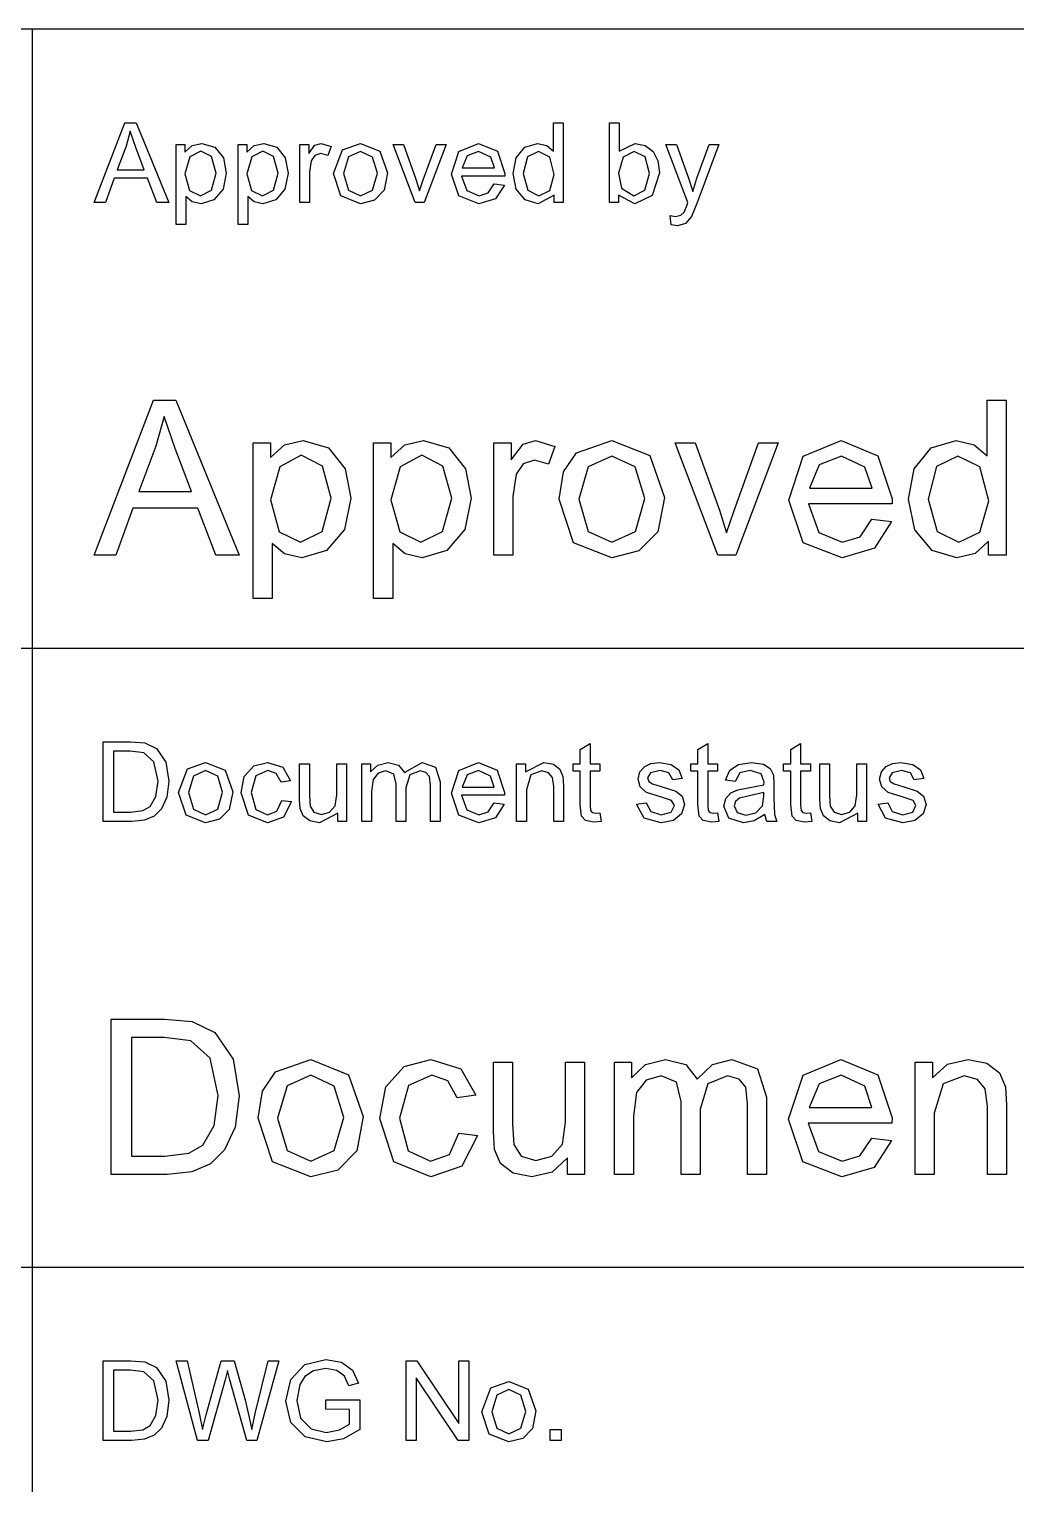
# Model space of a CAD drawing. Extents: x -180 to 1008, y 54 to 897.
# Drawn here: x -61.06 to -45.11, y 326.5 to 350 of the extents above; entities that cross this region are included whole.
import ezdxf

# ---------------------------------------------------------------- set-up
doc = ezdxf.new("R2010")
doc.units = 0

msp = doc.modelspace()

# ---------------------------------------------------------------- linework, layer by layer
at = {"layer": 'Layer 1'}
for p, q in [((0, 350.000286), (-179.999784, 350.000286)), ((-60.999875, 303.000291), (-60.999875, 350.000286)), ((-60.002561, 347.200326), (-59.507749, 348.488773)), ((-59.507749, 348.488773), (-59.324062, 348.488773)), ((-59.41986, 348.353423), (-59.489292, 348.107337)), ((-59.328454, 348.086242), (-59.41986, 348.353423)), ((-59.324062, 348.488773), (-58.79673, 347.200326)), ((-52.582127, 348.026478), (-52.582127, 348.488773)), ((-52.582127, 348.488773), (-52.424806, 348.488773)), ((-52.424806, 348.488773), (-52.424806, 347.200326)), ((-51.676875, 347.200326), (-51.676875, 348.488773)), ((-51.676875, 348.488773), (-51.518676, 348.488773)), ((-51.518676, 348.488773), (-51.518676, 348.029116)), ((-59.489292, 348.107337), (-59.630793, 347.729415)), ((-59.193985, 347.729415), (-59.328454, 348.086242)), ((-58.680715, 346.84262), (-58.680715, 348.133703)), ((-58.680715, 348.133703), (-58.536578, 348.133703)), ((-58.536578, 348.133703), (-58.536578, 348.012416)), ((-58.536578, 348.012416), (-58.421445, 348.118762)), ((-58.421445, 348.118762), (-58.265884, 348.154796)), ((-58.265884, 348.154796), (-58.05495, 348.093275)), ((-58.05495, 348.093275), (-57.916965, 347.919256)), ((-57.679665, 346.84262), (-57.679665, 348.133703)), ((-57.679665, 348.133703), (-57.535529, 348.133703)), ((-57.535529, 348.133703), (-57.535529, 348.012416)), ((-57.535529, 348.012416), (-57.420395, 348.118762)), ((-57.420395, 348.118762), (-57.264831, 348.154796)), ((-57.264831, 348.154796), (-57.053898, 348.093275)), ((-57.053898, 348.093275), (-56.915915, 347.919256)), ((-56.680373, 347.200326), (-56.680373, 348.133703)), ((-56.680373, 348.133703), (-56.537993, 348.133703)), ((-56.537993, 348.133703), (-56.537993, 347.992201)), ((-56.537993, 347.992201), (-56.4378, 348.123157)), ((-56.4378, 348.123157), (-56.335848, 348.154796)), ((-56.335848, 348.154796), (-56.173254, 348.103821)), ((-56.173254, 348.103821), (-56.227745, 347.957046)), ((-56.138099, 347.667016), (-55.993962, 348.051087)), ((-55.993962, 348.051087), (-55.700415, 348.154796)), ((-55.700415, 348.154796), (-55.385773, 348.028238)), ((-54.818894, 347.200326), (-55.173961, 348.133703)), ((-55.173961, 348.133703), (-55.006975, 348.133703)), ((-55.006975, 348.133703), (-54.806588, 347.574732)), ((-54.687938, 347.564185), (-54.480521, 348.133703)), ((-54.317927, 348.133703), (-54.67124, 347.200326)), ((-54.480521, 348.133703), (-54.317927, 348.133703)), ((-54.109631, 348.024721), (-53.794989, 348.154796)), ((-53.794989, 348.154796), (-53.489139, 348.027357)), ((-53.187681, 347.919256), (-53.047936, 348.094153)), ((-53.047936, 348.094153), (-52.839641, 348.154796)), ((-52.839641, 348.154796), (-52.689352, 348.118762)), ((-52.689352, 348.118762), (-52.582127, 348.026478)), ((-51.518676, 348.029116), (-51.262919, 348.154796)), ((-51.262919, 348.154796), (-51.100325, 348.11964)), ((-51.100325, 348.11964), (-50.973767, 348.022083)), ((-50.410472, 347.198571), (-50.764662, 348.133706)), ((-50.764662, 348.133706), (-50.594159, 348.133706)), ((-50.594159, 348.133706), (-50.399926, 347.593192)), ((-50.267214, 347.589675), (-50.067705, 348.133706)), ((-49.909506, 348.133706), (-50.264576, 347.184509)), ((-50.067705, 348.133706), (-49.909506, 348.133706)), ((-58.460117, 347.935954), (-58.537457, 347.66174)), ((-58.280825, 348.030873), (-58.460117, 347.935954)), ((-58.105925, 347.942105), (-58.280825, 348.030873)), ((-58.032098, 347.674924), (-58.105925, 347.942105)), ((-57.916965, 347.919256), (-57.870385, 347.674046)), ((-57.459064, 347.935954), (-57.536407, 347.66174)), ((-57.279772, 348.030873), (-57.459064, 347.935954)), ((-57.104875, 347.942105), (-57.279772, 348.030873)), ((-57.031048, 347.674924), (-57.104875, 347.942105)), ((-56.915915, 347.919256), (-56.869332, 347.674046)), ((-56.495807, 347.873552), (-56.52216, 347.688987)), ((-56.436922, 347.959684), (-56.495807, 347.873552)), ((-56.343759, 347.991323), (-56.436922, 347.959684)), ((-56.227745, 347.957046), (-56.343759, 347.991323)), ((-55.897284, 347.935075), (-55.975505, 347.667016)), ((-55.700415, 348.023843), (-55.897284, 347.935075)), ((-55.505301, 347.934197), (-55.700415, 348.023843)), ((-55.426202, 347.672289), (-55.505301, 347.934197)), ((-55.385773, 348.028238), (-55.263607, 347.680197)), ((-54.230919, 347.659105), (-54.109631, 348.024721)), ((-53.976919, 347.951773), (-54.058657, 347.756662)), ((-53.793232, 348.024721), (-53.976919, 347.951773)), ((-53.59724, 347.933316), (-53.793232, 348.024721)), ((-53.537476, 347.756662), (-53.59724, 347.933316)), ((-53.489139, 348.027357), (-53.370489, 347.668772)), ((-53.234261, 347.666135), (-53.187681, 347.919256)), ((-53.001357, 347.93771), (-53.071667, 347.666135)), ((-52.8247, 348.023843), (-53.001357, 347.93771)), ((-52.64277, 347.934197), (-52.8247, 348.023843)), ((-52.568943, 347.652953), (-52.64277, 347.934197)), ((-51.456366, 347.934197), (-51.531952, 347.674046)), ((-51.277074, 348.024721), (-51.456366, 347.934197)), ((-51.102177, 347.93771), (-51.277074, 348.024721)), ((-51.029229, 347.667894), (-51.102177, 347.93771)), ((-50.973767, 348.022083), (-50.895546, 347.870917)), ((-50.895546, 347.870917), (-50.867421, 347.681076)), ((-59.680011, 347.590551), (-59.82151, 347.200326)), ((-59.141254, 347.590551), (-59.680011, 347.590551)), ((-59.630793, 347.729415), (-59.193985, 347.729415)), ((-58.990963, 347.200326), (-59.141254, 347.590551)), ((-58.537457, 347.66174), (-58.464511, 347.39544)), ((-58.537457, 347.66174), (-58.537457, 347.66174)), ((-58.107684, 347.398075), (-58.032098, 347.674924)), ((-57.870385, 347.674046), (-57.922238, 347.415654)), ((-57.536407, 347.66174), (-57.463459, 347.39544)), ((-57.536407, 347.66174), (-57.536407, 347.66174)), ((-57.106632, 347.398075), (-57.031048, 347.674924)), ((-56.869332, 347.674046), (-56.921188, 347.415654)), ((-56.52216, 347.688987), (-56.52216, 347.200326)), ((-56.017693, 347.304913), (-56.138099, 347.667016)), ((-56.138099, 347.667016), (-56.138099, 347.667016)), ((-55.975505, 347.667016), (-55.897284, 347.398075)), ((-55.975505, 347.667016), (-55.975505, 347.667016)), ((-55.504423, 347.398953), (-55.426202, 347.672289)), ((-55.263607, 347.680197), (-55.318098, 347.396318)), ((-54.806588, 347.574732), (-54.746824, 347.38665)), ((-54.111388, 347.304913), (-54.230919, 347.659105)), ((-53.371283, 347.626585), (-54.067359, 347.626585)), ((-54.067359, 347.626585), (-53.980351, 347.391045)), ((-54.058657, 347.756662), (-53.537476, 347.756662)), ((-54.058657, 347.756662), (-54.058657, 347.756662)), ((-53.370489, 347.668772), (-53.371283, 347.626585)), ((-53.183286, 347.412138), (-53.234261, 347.666135)), ((-53.071667, 347.666135), (-52.996083, 347.398075)), ((-53.071667, 347.666135), (-53.071667, 347.666135)), ((-52.641891, 347.39368), (-52.568943, 347.652953)), ((-51.531952, 347.674046), (-51.486248, 347.431473)), ((-51.531952, 347.674046), (-51.531952, 347.674046)), ((-51.104812, 347.398953), (-51.029229, 347.667894)), ((-50.867421, 347.681076), (-50.98607, 347.310186)), ((-50.399926, 347.593192), (-50.332251, 347.376985)), ((-50.332251, 347.376985), (-50.267214, 347.589675)), ((-58.464511, 347.39544), (-58.287855, 347.309307)), ((-58.287855, 347.309307), (-58.107684, 347.398075)), ((-57.922238, 347.415654), (-58.071648, 347.239875)), ((-57.463459, 347.39544), (-57.286805, 347.309307)), ((-57.286805, 347.309307), (-57.106632, 347.398075)), ((-56.921188, 347.415654), (-57.070598, 347.239875)), ((-55.897284, 347.398075), (-55.700415, 347.309307)), ((-55.700415, 347.309307), (-55.504423, 347.398953)), ((-55.318098, 347.396318), (-55.475419, 347.236359)), ((-54.746824, 347.38665), (-54.687938, 347.564185)), ((-53.980351, 347.391045), (-53.785237, 347.309307)), ((-53.785237, 347.309307), (-53.636705, 347.355009)), ((-53.636705, 347.355009), (-53.539151, 347.500905)), ((-53.539235, 347.500905), (-53.375763, 347.480691)), ((-53.539151, 347.500905), (-53.539235, 347.500905)), ((-53.375763, 347.480691), (-53.519021, 347.258333)), ((-53.038268, 347.240754), (-53.183286, 347.412138)), ((-52.996083, 347.398075), (-52.81767, 347.309307)), ((-52.81767, 347.309307), (-52.641891, 347.39368)), ((-51.486248, 347.431473), (-51.284107, 347.309307)), ((-51.284107, 347.309307), (-51.104812, 347.398953)), ((-59.82151, 347.200326), (-60.002561, 347.200326)), ((-58.79673, 347.200326), (-58.990963, 347.200326)), ((-58.419688, 347.212631), (-58.522516, 347.297004)), ((-58.522516, 347.297004), (-58.522516, 346.84262)), ((-58.277308, 347.179233), (-58.419688, 347.212631)), ((-58.071648, 347.239875), (-58.277308, 347.179233)), ((-57.418636, 347.212631), (-57.521466, 347.297004)), ((-57.521466, 347.297004), (-57.521466, 346.84262)), ((-57.276256, 347.179233), (-57.418636, 347.212631)), ((-57.070598, 347.239875), (-57.276256, 347.179233)), ((-56.52216, 347.200326), (-56.680373, 347.200326)), ((-55.700415, 347.179233), (-56.017693, 347.304913)), ((-55.475419, 347.236359), (-55.700415, 347.179233)), ((-54.67124, 347.200326), (-54.818894, 347.200326)), ((-53.786202, 347.179233), (-54.111388, 347.304913)), ((-53.519021, 347.258333), (-53.786202, 347.179233)), ((-52.832611, 347.179233), (-53.038268, 347.240754)), ((-52.571581, 347.318097), (-52.832611, 347.179233)), ((-52.571581, 347.200326), (-52.571581, 347.318097)), ((-52.424806, 347.200326), (-52.571581, 347.200326)), ((-51.5301, 347.200326), (-51.676875, 347.200326)), ((-51.27083, 347.179233), (-51.5301, 347.317218)), ((-51.5301, 347.317218), (-51.5301, 347.200326)), ((-50.98607, 347.310186), (-51.27083, 347.179233)), ((-50.472885, 347.042129), (-50.424548, 347.1599)), ((-50.424548, 347.1599), (-50.410472, 347.198571)), ((-50.264576, 347.184509), (-50.353344, 346.972697)), ((-50.68207, 346.840861), (-50.699638, 346.989392)), ((-50.699638, 346.989392), (-50.609113, 346.975343)), ((-50.609113, 346.975343), (-50.524741, 346.992911)), ((-50.524741, 346.992911), (-50.472885, 347.042129)), ((-50.353344, 346.972697), (-50.450022, 346.858442)), ((-58.522516, 346.84262), (-58.680715, 346.84262)), ((-57.521466, 346.84262), (-57.679665, 346.84262)), ((-50.682048, 346.840871), (-50.68207, 346.840861)), ((-50.580097, 346.82153), (-50.682048, 346.840871)), ((-50.450022, 346.858442), (-50.580097, 346.82153)), ((-60.005051, 341.500327), (-59.042919, 344.005629)), ((-59.042919, 344.005629), (-58.68575, 344.005629)), ((-58.68575, 344.005629), (-57.660388, 341.500327)), ((-45.576493, 343.106727), (-45.576493, 344.005629)), ((-45.576493, 344.005629), (-45.270593, 344.005629)), ((-45.270593, 344.005629), (-45.270593, 341.500327)), ((-58.872025, 343.742451), (-59.007031, 343.26395)), ((-58.694296, 343.222934), (-58.872025, 343.742451)), ((-56.930673, 343.286164), (-56.628191, 343.356231)), ((-56.628191, 343.356231), (-56.218046, 343.236605)), ((-54.984192, 343.286164), (-54.68171, 343.356231)), ((-54.68171, 343.356231), (-54.271567, 343.236605)), ((-53.073601, 343.29471), (-52.875365, 343.356231)), ((-52.875365, 343.356231), (-52.559212, 343.257113)), ((-52.210587, 343.154576), (-51.639802, 343.356231)), ((-51.639802, 343.356231), (-51.028001, 343.110145)), ((-48.546625, 343.103308), (-47.934825, 343.356231)), ((-47.934825, 343.356231), (-47.340116, 343.108436)), ((-46.48223, 343.238314), (-46.077211, 343.356231)), ((-46.077211, 343.356231), (-45.784982, 343.286164)), ((-59.007031, 343.26395), (-59.282171, 342.529105)), ((-58.432827, 342.529105), (-58.694296, 343.222934)), ((-57.43481, 340.804788), (-57.43481, 343.315218)), ((-57.43481, 343.315218), (-57.154542, 343.315218)), ((-57.154542, 343.315218), (-57.154542, 343.079385)), ((-57.154542, 343.079385), (-56.930673, 343.286164)), ((-56.657243, 343.115273), (-57.005865, 342.930707)), ((-56.317164, 342.942669), (-56.657243, 343.115273)), ((-56.218046, 343.236605), (-55.949742, 342.898238)), ((-55.488328, 340.804788), (-55.488328, 343.315218)), ((-55.488328, 343.315218), (-55.208063, 343.315218)), ((-55.208063, 343.315218), (-55.208063, 343.079385)), ((-55.208063, 343.079385), (-54.984192, 343.286164)), ((-54.710764, 343.115273), (-55.059386, 342.930707)), ((-54.370685, 342.942669), (-54.710764, 343.115273)), ((-54.271567, 343.236605), (-54.003264, 342.898238)), ((-53.545268, 341.500327), (-53.545268, 343.315218)), ((-53.545268, 343.315218), (-53.268419, 343.315218)), ((-53.268419, 343.315218), (-53.268419, 343.040078)), ((-53.268419, 343.040078), (-53.073601, 343.29471)), ((-52.559212, 343.257113), (-52.665164, 342.97172)), ((-52.420785, 342.846542), (-52.210587, 343.154576)), ((-51.639802, 343.101599), (-52.022603, 342.928998)), ((-51.260419, 342.927289), (-51.639802, 343.101599)), ((-51.028001, 343.110145), (-50.790461, 342.433405)), ((-49.925738, 341.500327), (-50.616149, 343.315218)), ((-50.616149, 343.315218), (-50.29145, 343.315218)), ((-50.29145, 343.315218), (-49.901814, 342.228332)), ((-49.671106, 342.207827), (-49.267797, 343.315218)), ((-48.951644, 343.315218), (-49.638636, 341.500327)), ((-49.267797, 343.315218), (-48.951644, 343.315218)), ((-48.782459, 342.392392), (-48.546625, 343.103308)), ((-47.931406, 343.103308), (-48.288575, 342.961468)), ((-47.550314, 342.92558), (-47.931406, 343.103308)), ((-47.340116, 343.108436), (-47.109408, 342.411191)), ((-46.753951, 342.898238), (-46.48223, 343.238314)), ((-46.04816, 343.101599), (-46.391655, 342.934123)), ((-45.69441, 342.927289), (-46.04816, 343.101599)), ((-45.784982, 343.286164), (-45.576493, 343.106727)), ((-57.005865, 342.930707), (-57.156252, 342.397517)), ((-56.173614, 342.423153), (-56.317164, 342.942669)), ((-55.949742, 342.898238), (-55.859168, 342.421443)), ((-55.059386, 342.930707), (-55.209773, 342.397517)), ((-54.227133, 342.423153), (-54.370685, 342.942669)), ((-54.003264, 342.898238), (-53.912689, 342.421443)), ((-53.071892, 342.976848), (-53.18639, 342.809372)), ((-52.890745, 343.038369), (-53.071892, 342.976848)), ((-52.665164, 342.97172), (-52.890745, 343.038369)), ((-52.022603, 342.928998), (-52.174699, 342.407772)), ((-51.106614, 342.418025), (-51.260419, 342.927289)), ((-48.288575, 342.961468), (-48.447507, 342.582082)), ((-47.434107, 342.582082), (-47.550314, 342.92558)), ((-46.844523, 342.406063), (-46.753951, 342.898238)), ((-46.391655, 342.934123), (-46.52837, 342.406063)), ((-45.550858, 342.380428), (-45.69441, 342.927289)), ((-53.18639, 342.809372), (-53.237658, 342.450495)), ((-52.490852, 342.407772), (-52.420785, 342.846542)), ((-59.282171, 342.529105), (-58.432827, 342.529105)), ((-57.156252, 342.397517), (-57.014411, 341.87971)), ((-57.156252, 342.397517), (-57.156252, 342.397517)), ((-56.320582, 341.884837), (-56.173614, 342.423153)), ((-55.859168, 342.421443), (-55.959995, 341.919016)), ((-55.209773, 342.397517), (-55.06793, 341.87971)), ((-55.209773, 342.397517), (-55.209773, 342.397517)), ((-54.374103, 341.884837), (-54.227133, 342.423153)), ((-53.912689, 342.421443), (-54.013516, 341.919016)), ((-53.237658, 342.450495), (-53.237658, 341.500327)), ((-52.256727, 341.703691), (-52.490852, 342.407772)), ((-52.490852, 342.407772), (-52.490852, 342.407772)), ((-52.174699, 342.407772), (-52.022603, 341.884837)), ((-52.174699, 342.407772), (-52.174699, 342.407772)), ((-51.25871, 341.886546), (-51.106614, 342.418025)), ((-50.790461, 342.433405), (-50.896414, 341.881419)), ((-48.447507, 342.582082), (-47.434107, 342.582082)), ((-48.447507, 342.582082), (-48.447507, 342.582082)), ((-47.109408, 342.411191), (-47.110995, 342.329159)), ((-46.745405, 341.912179), (-46.844523, 342.406063)), ((-46.52837, 342.406063), (-46.381403, 341.884837)), ((-46.52837, 342.406063), (-46.52837, 342.406063)), ((-59.37787, 342.259095), (-59.65301, 341.500327)), ((-58.330291, 342.259095), (-59.37787, 342.259095)), ((-58.038064, 341.500327), (-58.330291, 342.259095)), ((-49.901814, 342.228332), (-49.785604, 341.86262)), ((-49.785604, 341.86262), (-49.671106, 342.207827)), ((-48.550044, 341.703691), (-48.782459, 342.392392)), ((-47.110995, 342.329159), (-48.464475, 342.329159)), ((-48.464475, 342.329159), (-48.29529, 341.871166)), ((-45.692701, 341.876291), (-45.550858, 342.380428)), ((-47.627096, 341.801099), (-47.437404, 342.084783)), ((-47.437525, 342.084783), (-47.119663, 342.045476)), ((-47.437404, 342.084783), (-47.437525, 342.084783)), ((-47.119663, 342.045476), (-47.398219, 341.613116)), ((-57.014411, 341.87971), (-56.670914, 341.712234)), ((-56.670914, 341.712234), (-56.320582, 341.884837)), ((-55.959995, 341.919016), (-56.250515, 341.577228)), ((-55.06793, 341.87971), (-54.724435, 341.712234)), ((-54.724435, 341.712234), (-54.374103, 341.884837)), ((-54.013516, 341.919016), (-54.304036, 341.577228)), ((-51.639802, 341.459311), (-52.256727, 341.703691)), ((-52.022603, 341.884837), (-51.639802, 341.712234)), ((-51.639802, 341.712234), (-51.25871, 341.886546)), ((-50.896414, 341.881419), (-51.202314, 341.570391)), ((-47.917735, 341.459311), (-48.550044, 341.703691)), ((-48.29529, 341.871166), (-47.915905, 341.712234)), ((-47.915905, 341.712234), (-47.627096, 341.801099)), ((-46.463431, 341.578937), (-46.745405, 341.912179)), ((-46.381403, 341.884837), (-46.034487, 341.712234)), ((-46.034487, 341.712234), (-45.692701, 341.876291)), ((-45.555986, 341.729323), (-45.769176, 341.526814)), ((-45.555986, 341.500327), (-45.555986, 341.729323)), ((-59.65301, 341.500327), (-60.005051, 341.500327)), ((-57.660388, 341.500327), (-58.038064, 341.500327)), ((-56.927255, 341.52425), (-57.1272, 341.688308)), ((-57.1272, 341.688308), (-57.1272, 340.804788)), ((-56.650406, 341.459311), (-56.927255, 341.52425)), ((-56.250515, 341.577228), (-56.650406, 341.459311)), ((-54.980773, 341.52425), (-55.180721, 341.688308)), ((-55.180721, 341.688308), (-55.180721, 340.804788)), ((-54.703927, 341.459311), (-54.980773, 341.52425)), ((-54.304036, 341.577228), (-54.703927, 341.459311)), ((-53.237658, 341.500327), (-53.545268, 341.500327)), ((-51.202314, 341.570391), (-51.639802, 341.459311)), ((-49.638636, 341.500327), (-49.925738, 341.500327)), ((-47.398219, 341.613116), (-47.917735, 341.459311)), ((-46.06354, 341.459311), (-46.463431, 341.578937)), ((-45.769176, 341.526814), (-46.06354, 341.459311)), ((-45.270593, 341.500327), (-45.555986, 341.500327)), ((-57.1272, 340.804788), (-57.43481, 340.804788)), ((-55.180721, 340.804788), (-55.488328, 340.804788)), ((-179.999784, 340.000371), (0, 340.000371)), ((-59.86106, 337.200334), (-59.86106, 338.488782)), ((-59.86106, 338.488782), (-59.417222, 338.488782)), ((-59.417222, 338.488782), (-59.187834, 338.470314)), ((-59.187834, 338.470314), (-58.998874, 338.37803)), ((-52.148833, 338.364873), (-51.991515, 338.459792)), ((-51.991515, 338.459792), (-51.991515, 338.133725)), ((-50.24868, 338.364873), (-50.091359, 338.459792)), ((-50.091359, 338.459792), (-50.091359, 338.133725)), ((-48.747542, 338.364886), (-48.590221, 338.459805)), ((-48.590221, 338.459805), (-48.590221, 338.133738)), ((-59.41986, 338.336724), (-59.690557, 338.336724)), ((-59.690557, 338.336724), (-59.690557, 337.352382)), ((-59.199258, 338.310371), (-59.41986, 338.336724)), ((-59.038424, 338.164475), (-59.199258, 338.310371)), ((-58.998874, 338.37803), (-58.846826, 338.157432)), ((-52.148833, 338.133725), (-52.148833, 338.364873)), ((-50.24868, 338.133725), (-50.24868, 338.364873)), ((-48.747542, 338.133738), (-48.747542, 338.364886)), ((-58.971627, 337.85423), (-59.038424, 338.164475)), ((-58.846826, 338.157432), (-58.795851, 337.851579)), ((-58.640287, 337.667024), (-58.49615, 338.051096)), ((-58.49615, 338.051096), (-58.202603, 338.154804)), ((-58.399474, 337.935084), (-58.477693, 337.667024)), ((-58.202603, 338.023852), (-58.399474, 337.935084)), ((-58.202603, 338.154804), (-57.887961, 338.028246)), ((-58.007489, 337.934206), (-58.202603, 338.023852)), ((-57.928389, 337.672298), (-58.007489, 337.934206)), ((-57.887961, 338.028246), (-57.765795, 337.680206)), ((-57.578595, 337.928051), (-57.426547, 338.097678)), ((-57.391392, 337.938598), (-57.466097, 337.6679)), ((-57.426547, 338.097678), (-57.20331, 338.154804)), ((-57.197156, 338.024727), (-57.391392, 337.938598)), ((-57.20331, 338.154804), (-56.954584, 338.077464)), ((-57.062687, 337.977267), (-57.197156, 338.024727)), ((-56.984466, 337.835768), (-57.062687, 337.977267)), ((-56.954584, 338.077464), (-56.830661, 337.859501)), ((-56.683878, 337.555405), (-56.683878, 338.133712)), ((-56.683878, 338.133712), (-56.525679, 338.133712)), ((-56.525679, 338.133712), (-56.525679, 337.616047)), ((-56.085381, 337.633626), (-56.085381, 338.133712)), ((-56.085381, 338.133712), (-55.927181, 338.133712)), ((-55.927181, 338.133712), (-55.927181, 337.200334)), ((-55.679323, 337.200334), (-55.679323, 338.133712)), ((-55.679323, 338.133712), (-55.537821, 338.133712)), ((-55.537821, 338.133712), (-55.537821, 338.002759)), ((-55.537821, 338.002759), (-55.420928, 338.112619)), ((-55.413901, 337.982534), (-55.495636, 337.879704)), ((-55.420928, 338.112619), (-55.254821, 338.154804)), ((-55.289978, 338.017689), (-55.413901, 337.982534)), ((-55.163418, 337.964955), (-55.289978, 338.017689)), ((-55.254821, 338.154804), (-55.085194, 338.111741)), ((-55.124746, 337.806756), (-55.163418, 337.964955)), ((-55.085194, 338.111741), (-54.991153, 337.991332)), ((-54.991153, 337.991332), (-54.702879, 338.154804)), ((-54.90151, 337.951771), (-54.966547, 337.742597)), ((-54.738037, 338.017689), (-54.90151, 337.951771)), ((-54.643118, 337.99221), (-54.738037, 338.017689)), ((-54.702879, 338.154804), (-54.48931, 338.077464)), ((-54.587749, 337.924538), (-54.643118, 337.99221)), ((-54.48931, 338.077464), (-54.414605, 337.841043)), ((-54.232676, 337.659113), (-54.111388, 338.02473)), ((-54.111388, 338.02473), (-53.796749, 338.154804)), ((-53.978676, 337.951782), (-54.060413, 337.75667)), ((-53.794989, 338.02473), (-53.978676, 337.951782)), ((-53.796749, 338.154804), (-53.490896, 338.027368)), ((-53.598999, 337.933327), (-53.794989, 338.02473)), ((-53.539235, 337.75667), (-53.598999, 337.933327)), ((-53.490896, 338.027368), (-53.372246, 337.668781)), ((-53.178892, 337.200334), (-53.178892, 338.133712)), ((-53.178892, 338.133712), (-53.036512, 338.133712)), ((-53.036512, 338.001), (-52.739448, 338.154804)), ((-53.036512, 338.133712), (-53.036512, 338.001)), ((-52.94776, 337.953541), (-53.020708, 337.710088)), ((-52.772863, 338.0177), (-52.94776, 337.953541)), ((-52.663, 337.988696), (-52.772863, 338.0177)), ((-52.739448, 338.154804), (-52.584765, 338.124044)), ((-52.597084, 337.912232), (-52.663, 337.988696)), ((-52.584765, 338.124044), (-52.478419, 338.044944)), ((-52.478419, 338.044944), (-52.429201, 337.928051)), ((-52.264847, 338.010681), (-52.264847, 338.133725)), ((-52.264847, 338.133725), (-52.148833, 338.133725)), ((-52.148833, 338.010681), (-52.264847, 338.010681)), ((-52.148833, 337.473683), (-52.148833, 338.010681)), ((-51.991515, 338.133725), (-51.832434, 338.133725)), ((-51.832434, 338.010681), (-51.991515, 338.010681)), ((-51.991515, 338.010681), (-51.991515, 337.464894)), ((-51.832434, 338.133725), (-51.832434, 338.010681)), ((-51.214583, 337.885864), (-51.186457, 338.000997)), ((-51.186457, 338.000997), (-51.108236, 338.089765)), ((-51.108236, 338.089765), (-51.008044, 338.135466)), ((-51.015074, 337.988704), (-51.061656, 337.904332)), ((-50.859512, 338.024738), (-51.015074, 337.988704)), ((-51.008044, 338.135466), (-50.870937, 338.154807)), ((-50.870937, 338.154807), (-50.678461, 338.123168)), ((-50.717132, 337.98431), (-50.859512, 338.024738)), ((-50.655611, 337.871812), (-50.717132, 337.98431)), ((-50.678461, 338.123168), (-50.555416, 338.037038)), ((-50.555416, 338.037038), (-50.500925, 337.892899)), ((-50.364694, 338.010681), (-50.364694, 338.133725)), ((-50.364694, 338.133725), (-50.24868, 338.133725)), ((-50.24868, 338.010681), (-50.364694, 338.010681)), ((-50.24868, 337.473683), (-50.24868, 338.010681)), ((-50.091359, 338.133725), (-49.932281, 338.133725)), ((-49.932281, 338.010681), (-50.091359, 338.010681)), ((-50.091359, 338.010681), (-50.091359, 337.464894)), ((-49.932281, 338.133725), (-49.932281, 338.010681)), ((-49.804054, 337.86742), (-49.734622, 338.027379)), ((-49.734622, 338.027379), (-49.594879, 338.121419)), ((-49.571149, 337.984318), (-49.64937, 337.846332)), ((-49.594879, 338.121419), (-49.383068, 338.154815)), ((-49.40592, 338.023868), (-49.571149, 337.984318)), ((-49.225747, 337.970255), (-49.40592, 338.023868)), ((-49.383068, 338.154815), (-49.188835, 338.126692)), ((-49.180924, 337.834027), (-49.225747, 337.970255)), ((-49.188835, 338.126692), (-49.078974, 338.055501)), ((-49.078974, 338.055501), (-49.029757, 337.948279)), ((-49.029757, 337.948279), (-49.021846, 337.802382)), ((-48.863554, 338.010694), (-48.863554, 338.133738)), ((-48.863554, 338.133738), (-48.747542, 338.133738)), ((-48.747542, 338.010694), (-48.863554, 338.010694)), ((-48.747542, 337.473696), (-48.747542, 338.010694)), ((-48.590221, 338.133738), (-48.431143, 338.133738)), ((-48.431143, 338.010694), (-48.590221, 338.010694)), ((-48.590221, 338.010694), (-48.590221, 337.464907)), ((-48.431143, 338.133738), (-48.431143, 338.010694)), ((-48.279965, 337.555418), (-48.279965, 338.133725)), ((-48.279965, 338.133725), (-48.121766, 338.133725)), ((-48.121766, 338.133725), (-48.121766, 337.61606)), ((-47.681468, 337.633639), (-47.681468, 338.133725)), ((-47.681468, 338.133725), (-47.523269, 338.133725)), ((-47.523269, 338.133725), (-47.523269, 337.200348)), ((-47.312322, 337.885877), (-47.284199, 338.00101)), ((-47.284199, 338.00101), (-47.205978, 338.089778)), ((-47.205978, 338.089778), (-47.105786, 338.135479)), ((-47.112816, 337.988718), (-47.159396, 337.904345)), ((-46.957254, 338.024751), (-47.112816, 337.988718)), ((-47.105786, 338.135479), (-46.968679, 338.15482)), ((-46.968679, 338.15482), (-46.776203, 338.123181)), ((-46.814874, 337.984323), (-46.957254, 338.024751)), ((-46.753351, 337.871825), (-46.814874, 337.984323)), ((-46.776203, 338.123181), (-46.653158, 338.037052)), ((-46.653158, 338.037052), (-46.598668, 337.892912)), ((-59.005904, 337.605504), (-58.971627, 337.85423)), ((-58.795851, 337.851579), (-58.830128, 337.591428)), ((-57.628691, 337.663508), (-57.578595, 337.928051)), ((-56.830661, 337.859501), (-56.984466, 337.835768)), ((-55.495636, 337.879704), (-55.521115, 337.68459)), ((-55.124746, 337.200324), (-55.124746, 337.806756)), ((-54.966547, 337.742597), (-54.966547, 337.200324)), ((-54.571926, 337.788309), (-54.587749, 337.924538)), ((-54.571926, 337.200334), (-54.571926, 337.788309)), ((-54.414605, 337.841043), (-54.414605, 337.200334)), ((-54.060413, 337.75667), (-53.539235, 337.75667)), ((-54.060413, 337.75667), (-54.060413, 337.75667)), ((-53.020708, 337.710088), (-53.020708, 337.200334)), ((-52.578616, 337.768095), (-52.597084, 337.912232)), ((-52.578616, 337.200334), (-52.578616, 337.768095)), ((-52.429201, 337.928051), (-52.420417, 337.774247)), ((-52.420417, 337.774247), (-52.420417, 337.200334)), ((-51.180306, 337.760184), (-51.214583, 337.885864)), ((-51.078354, 337.671416), (-51.180306, 337.760184)), ((-51.061656, 337.904332), (-51.042315, 337.848962)), ((-51.042315, 337.848962), (-50.98167, 337.806775)), ((-50.98167, 337.806775), (-50.841928, 337.766346)), ((-50.841928, 337.766346), (-50.608145, 337.69252)), ((-50.500925, 337.892899), (-50.655611, 337.871812)), ((-49.64937, 337.846332), (-49.804054, 337.86742)), ((-49.718718, 337.662643), (-49.604463, 337.714496)), ((-49.604463, 337.714496), (-49.463839, 337.738229)), ((-49.463839, 337.738229), (-49.181717, 337.79272)), ((-49.181717, 337.79272), (-49.180924, 337.834027)), ((-49.021846, 337.802382), (-49.021846, 337.591449)), ((-47.278045, 337.760197), (-47.312322, 337.885877)), ((-47.176096, 337.67143), (-47.278045, 337.760197)), ((-47.159396, 337.904345), (-47.140055, 337.848975)), ((-47.140055, 337.848975), (-47.07941, 337.806788)), ((-47.07941, 337.806788), (-46.939667, 337.766359)), ((-46.939667, 337.766359), (-46.705884, 337.692533)), ((-46.598668, 337.892912), (-46.753351, 337.871825)), ((-59.099944, 337.442909), (-59.005904, 337.605504)), ((-58.830128, 337.591428), (-58.918014, 337.403346)), ((-58.519881, 337.304921), (-58.640287, 337.667024)), ((-58.640287, 337.667024), (-58.640287, 337.667024)), ((-58.477693, 337.667024), (-58.399474, 337.398084)), ((-58.477693, 337.667024), (-58.477693, 337.667024)), ((-58.006611, 337.398965), (-57.928389, 337.672298)), ((-57.765795, 337.680206), (-57.820286, 337.396327)), ((-57.512677, 337.304043), (-57.628691, 337.663508)), ((-57.466097, 337.6679), (-57.394027, 337.394567)), ((-57.050384, 337.366442), (-56.971284, 337.542218)), ((-56.971284, 337.542221), (-56.81572, 337.522006)), ((-56.971284, 337.542218), (-56.971284, 337.542221)), ((-56.81572, 337.522006), (-56.946675, 337.269766)), ((-56.674221, 337.407752), (-56.683878, 337.555405)), ((-56.525679, 337.616047), (-56.516022, 337.449061)), ((-56.111733, 337.450818), (-56.085381, 337.633626)), ((-55.521115, 337.68459), (-55.521115, 337.200324)), ((-54.113148, 337.304921), (-54.232676, 337.659113)), ((-53.37304, 337.626596), (-54.069118, 337.626596)), ((-54.069118, 337.626596), (-53.982107, 337.391054)), ((-53.638464, 337.35502), (-53.540907, 337.500914)), ((-53.540992, 337.500914), (-53.377519, 337.4807)), ((-53.540907, 337.500914), (-53.540992, 337.500914)), ((-53.377519, 337.4807), (-53.520778, 337.258342)), ((-53.372246, 337.668781), (-53.37304, 337.626596)), ((-52.129492, 337.28648), (-52.148833, 337.473683)), ((-51.991515, 337.464894), (-51.983604, 337.377883)), ((-51.240948, 337.478943), (-51.084506, 337.503549)), ((-51.240943, 337.478951), (-51.240948, 337.478943)), ((-51.119655, 337.254833), (-51.240943, 337.478951)), ((-51.084506, 337.503549), (-51.01156, 337.359412)), ((-50.83666, 337.59583), (-51.078354, 337.671416)), ((-50.674944, 337.542218), (-50.83666, 337.59583)), ((-50.628365, 337.457845), (-50.674944, 337.542218)), ((-50.608145, 337.69252), (-50.503558, 337.609904)), ((-50.465765, 337.474556), (-50.512348, 337.325146)), ((-50.503558, 337.609904), (-50.465765, 337.474556)), ((-50.229339, 337.28648), (-50.24868, 337.473683)), ((-50.091359, 337.464894), (-50.083448, 337.377883)), ((-49.831216, 337.446436), (-49.800455, 337.571237)), ((-49.800455, 337.571237), (-49.718718, 337.662643)), ((-49.640491, 337.525536), (-49.662451, 337.450831)), ((-49.578092, 337.577392), (-49.640491, 337.525536)), ((-49.440106, 337.60903), (-49.578092, 337.577392)), ((-49.181712, 337.668794), (-49.440106, 337.60903)), ((-49.207189, 337.452588), (-49.181709, 337.610787)), ((-49.181709, 337.610787), (-49.181712, 337.668794)), ((-49.021846, 337.591449), (-49.012188, 337.311965)), ((-48.728201, 337.286493), (-48.747542, 337.473696)), ((-48.590221, 337.464907), (-48.58231, 337.377896)), ((-48.270308, 337.407765), (-48.279965, 337.555418)), ((-48.121766, 337.61606), (-48.112109, 337.449074)), ((-47.707821, 337.450831), (-47.681468, 337.633639)), ((-47.33869, 337.478956), (-47.182248, 337.503562)), ((-47.338682, 337.478964), (-47.33869, 337.478956)), ((-47.217395, 337.254846), (-47.338682, 337.478964)), ((-47.182248, 337.503562), (-47.109299, 337.359426)), ((-46.934402, 337.595844), (-47.176096, 337.67143)), ((-46.772686, 337.542231), (-46.934402, 337.595844)), ((-46.726107, 337.457858), (-46.772686, 337.542231)), ((-46.705884, 337.692533), (-46.601297, 337.609917)), ((-46.563504, 337.474569), (-46.610084, 337.325159)), ((-46.601297, 337.609917), (-46.563504, 337.474569)), ((-59.690557, 337.352382), (-59.415465, 337.352382)), ((-59.415465, 337.352382), (-59.215959, 337.376115)), ((-59.215959, 337.376115), (-59.099944, 337.442909)), ((-59.035786, 337.286456), (-59.18959, 337.222297)), ((-58.918014, 337.403346), (-59.035786, 337.286456)), ((-58.202603, 337.179242), (-58.519881, 337.304921)), ((-58.399474, 337.398084), (-58.202603, 337.309316)), ((-58.202603, 337.309316), (-58.006611, 337.398965)), ((-57.977607, 337.236371), (-58.202603, 337.179242)), ((-57.820286, 337.396327), (-57.977607, 337.236371)), ((-57.204189, 337.179242), (-57.512677, 337.304043)), ((-57.394027, 337.394567), (-57.205946, 337.309313)), ((-57.205946, 337.309313), (-57.050384, 337.366442)), ((-56.946675, 337.269766), (-57.204189, 337.179242)), ((-56.625882, 337.28998), (-56.674221, 337.407752)), ((-56.519535, 337.210881), (-56.625882, 337.28998)), ((-56.516022, 337.449061), (-56.452741, 337.350625)), ((-56.452741, 337.350625), (-56.333213, 337.31547)), ((-56.068667, 337.337441), (-56.364852, 337.179242)), ((-56.333213, 337.31547), (-56.199623, 337.351504)), ((-56.199623, 337.351504), (-56.111733, 337.450818)), ((-56.068667, 337.200334), (-56.068667, 337.337441)), ((-53.787959, 337.179242), (-54.113148, 337.304921)), ((-53.982107, 337.391054), (-53.786996, 337.309316)), ((-53.520778, 337.258342), (-53.787959, 337.179242)), ((-53.786996, 337.309316), (-53.638464, 337.35502)), ((-52.062695, 337.215289), (-52.129492, 337.28648)), ((-51.983604, 337.377883), (-51.95636, 337.347122)), ((-51.95636, 337.347122), (-51.901866, 337.335692)), ((-51.901866, 337.335692), (-51.832434, 337.341857)), ((-51.832434, 337.341857), (-51.832437, 337.341836)), ((-51.832437, 337.341836), (-51.809577, 337.202094)), ((-50.841928, 337.17925), (-51.119655, 337.254833)), ((-51.01156, 337.359412), (-50.842812, 337.309313)), ((-50.842812, 337.309313), (-50.681099, 337.353258)), ((-50.681099, 337.353258), (-50.628365, 337.457845)), ((-50.512348, 337.325146), (-50.645057, 337.217043)), ((-50.162545, 337.215289), (-50.229339, 337.28648)), ((-50.083448, 337.377883), (-50.056201, 337.347122)), ((-50.056201, 337.347122), (-50.00171, 337.335692)), ((-50.00171, 337.335692), (-49.932278, 337.341857)), ((-49.932278, 337.341857), (-49.932286, 337.341836)), ((-49.932286, 337.341836), (-49.909426, 337.202094)), ((-49.7486, 337.25396), (-49.831216, 337.446436)), ((-49.512179, 337.179255), (-49.7486, 337.25396)), ((-49.662451, 337.450831), (-49.61499, 337.345366)), ((-49.61499, 337.345366), (-49.47437, 337.303178)), ((-49.47437, 337.303178), (-49.311776, 337.342728)), ((-49.168536, 337.315484), (-49.33816, 337.210015)), ((-49.311776, 337.342728), (-49.207189, 337.452588)), ((-49.168631, 337.315481), (-49.168536, 337.315484)), ((-49.13699, 337.200345), (-49.168631, 337.315481)), ((-49.012188, 337.311965), (-48.97176, 337.200345)), ((-48.661404, 337.215302), (-48.728201, 337.286493)), ((-48.58231, 337.377896), (-48.555066, 337.347136)), ((-48.555066, 337.347136), (-48.500575, 337.335706)), ((-48.500575, 337.335706), (-48.431143, 337.34187)), ((-48.431143, 337.34187), (-48.431146, 337.341849)), ((-48.431146, 337.341849), (-48.408286, 337.202107)), ((-48.221969, 337.289994), (-48.270308, 337.407765)), ((-48.115625, 337.210894), (-48.221969, 337.289994)), ((-48.112109, 337.449074), (-48.048828, 337.350639)), ((-48.048828, 337.350639), (-47.9293, 337.315484)), ((-47.664757, 337.337455), (-47.960942, 337.179255)), ((-47.9293, 337.315484), (-47.79571, 337.351517)), ((-47.79571, 337.351517), (-47.707821, 337.450831)), ((-47.664757, 337.200348), (-47.664757, 337.337455)), ((-46.939667, 337.179263), (-47.217395, 337.254846)), ((-47.109299, 337.359426), (-46.940554, 337.309327)), ((-46.940554, 337.309327), (-46.778841, 337.353271)), ((-46.778841, 337.353271), (-46.726107, 337.457858)), ((-46.610084, 337.325159), (-46.742796, 337.217056)), ((-59.396129, 337.200337), (-59.86106, 337.200334)), ((-59.18959, 337.222297), (-59.396129, 337.200337)), ((-56.364852, 337.179242), (-56.519535, 337.210881)), ((-55.927181, 337.200334), (-56.068667, 337.200334)), ((-55.521115, 337.200324), (-55.679323, 337.200334)), ((-54.966547, 337.200324), (-55.124746, 337.200324)), ((-54.414605, 337.200334), (-54.571926, 337.200334)), ((-53.020708, 337.200334), (-53.178892, 337.200334)), ((-52.420417, 337.200334), (-52.578616, 337.200334)), ((-51.929105, 337.188045), (-52.062695, 337.215289)), ((-51.809577, 337.202094), (-51.929105, 337.188045)), ((-50.645057, 337.217043), (-50.841928, 337.17925)), ((-50.028954, 337.188045), (-50.162545, 337.215289)), ((-49.909426, 337.202094), (-50.028954, 337.188045)), ((-49.33816, 337.210015), (-49.512179, 337.179255)), ((-48.97176, 337.200345), (-49.13699, 337.200345)), ((-48.527814, 337.188058), (-48.661404, 337.215302)), ((-48.408286, 337.202107), (-48.527814, 337.188058)), ((-47.960942, 337.179255), (-48.115625, 337.210894)), ((-47.523269, 337.200348), (-47.664757, 337.200348)), ((-46.742796, 337.217056), (-46.939667, 337.179263)), ((-59.729911, 331.500325), (-59.729911, 334.005608)), ((-59.729911, 334.005608), (-58.8669, 334.005608)), ((-58.8669, 334.005608), (-58.420866, 333.969731)), ((-58.420866, 333.969731), (-58.053445, 333.790291)), ((-58.872025, 333.709963), (-59.398378, 333.709963)), ((-59.398378, 333.709963), (-59.398378, 331.79597)), ((-58.443083, 333.658714), (-58.872025, 333.709963)), ((-58.053445, 333.790291), (-57.757797, 333.361349)), ((-58.130346, 333.375028), (-58.443083, 333.658714)), ((-58.000467, 332.771779), (-58.130346, 333.375028)), ((-57.757797, 333.361349), (-57.658679, 332.766646)), ((-57.075932, 333.154577), (-56.505147, 333.356216)), ((-56.505147, 333.356216), (-55.893347, 333.110127)), ((-55.291801, 332.915315), (-54.996156, 333.245144)), ((-54.996156, 333.245144), (-54.562084, 333.356216)), ((-54.562084, 333.356216), (-54.078455, 333.205827)), ((-53.552091, 332.190728), (-53.552091, 333.315206)), ((-53.552091, 333.315206), (-53.244484, 333.315206)), ((-53.244484, 333.315206), (-53.244484, 332.308652)), ((-52.388294, 332.342837), (-52.388294, 333.315206)), ((-52.388294, 333.315206), (-52.080684, 333.315206)), ((-52.080684, 333.315206), (-52.080684, 331.500325)), ((-51.598789, 331.500325), (-51.598789, 333.315206)), ((-51.598789, 333.315206), (-51.323649, 333.315206)), ((-51.323649, 333.315206), (-51.323649, 333.060571)), ((-51.323649, 333.060571), (-51.096359, 333.274195)), ((-51.096359, 333.274195), (-50.773372, 333.356216)), ((-50.773372, 333.356216), (-50.443545, 333.272475)), ((-50.443545, 333.272475), (-50.260689, 333.038372)), ((-50.260689, 333.038372), (-50.012894, 333.276755)), ((-50.012894, 333.276755), (-49.700157, 333.356216)), ((-49.700157, 333.356216), (-49.284886, 333.205827)), ((-48.550044, 333.103301), (-47.938243, 333.356216)), ((-47.938243, 333.356216), (-47.343535, 333.108434)), ((-46.736862, 331.500325), (-46.736862, 333.315206)), ((-46.736862, 333.315206), (-46.460013, 333.315206)), ((-46.460013, 333.315206), (-46.460013, 333.057158)), ((-46.460013, 333.057158), (-46.215635, 333.281451)), ((-46.215635, 333.281451), (-45.882391, 333.356216)), ((-45.882391, 333.356216), (-45.581618, 333.29642)), ((-45.581618, 333.29642), (-45.374836, 333.142618)), ((-57.286131, 332.846536), (-57.075932, 333.154577)), ((-56.505147, 333.101581), (-56.887948, 332.928994)), ((-56.125764, 332.927274), (-56.505147, 333.101581)), ((-55.893347, 333.110127), (-55.655804, 332.433403)), ((-54.550122, 333.103301), (-54.927799, 332.93582)), ((-54.288656, 333.011014), (-54.550122, 333.103301)), ((-54.13656, 332.735875), (-54.288656, 333.011014)), ((-54.078455, 333.205827), (-53.837497, 332.782018)), ((-51.082688, 333.02128), (-51.24162, 332.821335)), ((-50.84173, 333.089622), (-51.082688, 333.02128)), ((-50.595641, 332.987096), (-50.84173, 333.089622)), ((-49.768515, 333.089622), (-50.086377, 332.961458)), ((-49.58395, 333.040066), (-49.768515, 333.089622)), ((-49.476288, 332.908489), (-49.58395, 333.040066)), ((-49.284886, 333.205827), (-49.139627, 332.74614)), ((-48.785877, 332.392393), (-48.550044, 333.103301)), ((-47.934825, 333.103301), (-48.291993, 332.961458)), ((-47.553733, 332.925581), (-47.934825, 333.103301)), ((-47.343535, 333.108434), (-47.112826, 332.411178)), ((-45.947328, 333.089622), (-46.287407, 332.964871)), ((-45.733711, 333.033239), (-45.947328, 333.089622)), ((-45.605542, 332.88457), (-45.733711, 333.033239)), ((-45.374836, 333.142618), (-45.279137, 332.915315)), ((-58.067116, 332.288147), (-58.000467, 332.771779)), ((-57.658679, 332.766646), (-57.725327, 332.260789)), ((-57.356197, 332.407765), (-57.286131, 332.846536)), ((-56.887948, 332.928994), (-57.040044, 332.407765)), ((-55.97196, 332.418031), (-56.125764, 332.927274)), ((-55.38921, 332.400939), (-55.291801, 332.915315)), ((-54.927799, 332.93582), (-55.073057, 332.409485)), ((-53.837497, 332.782018), (-54.13656, 332.735875)), ((-51.24162, 332.821335), (-51.291179, 332.441949)), ((-50.520449, 332.679492), (-50.595641, 332.987096)), ((-50.086377, 332.961458), (-50.21284, 332.554741)), ((-49.445528, 332.643588), (-49.476288, 332.908489)), ((-48.291993, 332.961458), (-48.450926, 332.582073)), ((-47.437525, 332.582073), (-47.553733, 332.925581)), ((-46.287407, 332.964871), (-46.42925, 332.491506)), ((-45.569654, 332.604298), (-45.605542, 332.88457)), ((-45.279137, 332.915315), (-45.262044, 332.616257)), ((-50.520449, 331.500325), (-50.520449, 332.679492)), ((-50.21284, 332.554741), (-50.21284, 331.500325)), ((-49.445528, 331.500325), (-49.445528, 332.643588)), ((-49.139627, 332.74614), (-49.139627, 331.500325)), ((-48.450926, 332.582073), (-47.437525, 332.582073)), ((-48.450926, 332.582073), (-48.450926, 332.582073)), ((-45.569654, 331.500325), (-45.569654, 332.604298)), ((-45.262044, 332.616257), (-45.262044, 331.500325)), ((-57.122073, 331.703683), (-57.356197, 332.407765)), ((-57.356197, 332.407765), (-57.356197, 332.407765)), ((-57.040044, 332.407765), (-56.887948, 331.884817)), ((-57.040044, 332.407765), (-57.040044, 332.407765)), ((-56.124055, 331.886537), (-55.97196, 332.418031)), ((-55.655804, 332.433403), (-55.761759, 331.881404)), ((-55.163632, 331.701964), (-55.38921, 332.400939)), ((-55.073057, 332.409485), (-54.932924, 331.877991)), ((-53.244484, 332.308652), (-53.225673, 331.983956)), ((-52.439562, 331.987369), (-52.388294, 332.342837)), ((-51.291179, 332.441949), (-51.291179, 331.500325)), ((-48.553462, 331.703683), (-48.785877, 332.392393)), ((-47.114414, 332.329158), (-48.467894, 332.329158)), ((-48.467894, 332.329158), (-48.298709, 331.871164)), ((-47.112826, 332.411178), (-47.114414, 332.329158)), ((-46.42925, 332.491506), (-46.42925, 331.500325)), ((-58.249972, 331.971997), (-58.067116, 332.288147)), ((-57.725327, 332.260789), (-57.896221, 331.895083)), ((-54.26473, 331.823301), (-54.110925, 332.16509)), ((-54.110925, 332.16509), (-53.808443, 332.125799)), ((-54.110925, 332.16509), (-54.110925, 332.16509)), ((-53.808443, 332.125799), (-54.063075, 331.635315)), ((-53.533306, 331.903629), (-53.552091, 332.190728)), ((-47.630515, 331.801103), (-47.440822, 332.084762)), ((-47.440944, 332.084762), (-47.123082, 332.045472)), ((-47.440822, 332.084762), (-47.440944, 332.084762)), ((-58.863481, 331.79597), (-58.475552, 331.842113)), ((-58.475552, 331.842113), (-58.249972, 331.971997)), ((-57.896221, 331.895083), (-58.125221, 331.667806)), ((-56.887948, 331.884817), (-56.505147, 331.712229)), ((-56.505147, 331.712229), (-56.124055, 331.886537)), ((-55.761759, 331.881404), (-56.067659, 331.570387)), ((-54.932924, 331.877991), (-54.567212, 331.712229)), ((-54.567212, 331.712229), (-54.26473, 331.823301)), ((-53.439313, 331.674632), (-53.533306, 331.903629)), ((-53.225673, 331.983956), (-53.102628, 331.792557)), ((-52.610454, 331.79425), (-52.439562, 331.987369)), ((-48.298709, 331.871164), (-47.919323, 331.712229)), ((-47.123082, 332.045472), (-47.401637, 331.613117)), ((-59.398378, 331.79597), (-58.863481, 331.79597)), ((-58.125221, 331.667806), (-58.424284, 331.543055)), ((-56.505147, 331.459315), (-57.122073, 331.703683)), ((-54.563793, 331.459315), (-55.163632, 331.701964)), ((-54.063075, 331.635315), (-54.563793, 331.459315)), ((-53.232531, 331.52083), (-53.439313, 331.674632)), ((-53.102628, 331.792557), (-52.870213, 331.724189)), ((-52.870213, 331.724189), (-52.610454, 331.79425)), ((-52.355848, 331.766919), (-52.605779, 331.536216)), ((-52.355848, 331.500325), (-52.355848, 331.766919)), ((-47.921154, 331.459315), (-48.553462, 331.703683)), ((-47.401637, 331.613117), (-47.921154, 331.459315)), ((-47.919323, 331.712229), (-47.630515, 331.801103)), ((-58.825884, 331.500325), (-59.729911, 331.500325)), ((-58.424284, 331.543055), (-58.825884, 331.500325)), ((-56.067659, 331.570387), (-56.505147, 331.459315)), ((-52.931758, 331.459315), (-53.232531, 331.52083)), ((-52.605779, 331.536216), (-52.931758, 331.459315)), ((-52.080684, 331.500325), (-52.355848, 331.500325)), ((-51.291179, 331.500325), (-51.598789, 331.500325)), ((-50.21284, 331.500325), (-50.520449, 331.500325)), ((-49.139627, 331.500325), (-49.445528, 331.500325)), ((-46.42925, 331.500325), (-46.736862, 331.500325)), ((-45.262044, 331.500325), (-45.569654, 331.500325)), ((-121.99975, 330.000986), (0, 330.000986)), ((-59.86106, 327.200322), (-59.86106, 328.488762)), ((-59.86106, 328.488762), (-59.417222, 328.488762)), ((-59.41986, 328.336891), (-59.690557, 328.336891)), ((-59.690557, 328.336891), (-59.690557, 327.352378)), ((-59.199258, 328.310433), (-59.41986, 328.336891)), ((-59.417222, 328.488762), (-59.187834, 328.470241)), ((-59.038424, 328.164542), (-59.199258, 328.310433)), ((-59.187834, 328.470241), (-58.998874, 328.377954)), ((-58.998874, 328.377954), (-58.846826, 328.157345)), ((-58.336194, 327.200322), (-58.67808, 328.488762)), ((-58.67808, 328.488762), (-58.503183, 328.488762)), ((-58.503183, 328.488762), (-58.30719, 327.64416)), ((-58.194692, 327.618681), (-57.949485, 328.488762)), ((-57.949485, 328.488762), (-57.743824, 328.488762)), ((-57.851049, 328.333214), (-57.88884, 328.182031)), ((-57.810621, 328.182031), (-57.851049, 328.333214)), ((-57.743824, 328.488762), (-57.559259, 327.836644)), ((-57.394905, 327.660855), (-57.192764, 328.488762)), ((-57.02138, 328.488762), (-57.374691, 327.200322)), ((-57.192764, 328.488762), (-57.02138, 328.488762)), ((-56.827147, 328.188196), (-56.600394, 328.430765)), ((-56.600394, 328.430765), (-56.260265, 328.509876)), ((-56.461531, 328.327948), (-56.599516, 328.234789)), ((-56.259387, 328.363985), (-56.461531, 328.327948)), ((-56.260265, 328.509876), (-56.008025, 328.464182)), ((-56.081851, 328.329695), (-56.259387, 328.363985)), ((-55.958807, 328.240054), (-56.081851, 328.329695)), ((-56.008025, 328.464182), (-55.83049, 328.338479)), ((-55.83049, 328.338479), (-55.732933, 328.127553)), ((-54.963909, 327.200322), (-54.963909, 328.488762)), ((-54.963909, 328.488762), (-54.789009, 328.488762)), ((-54.789009, 328.488762), (-54.112269, 327.477182)), ((-54.112269, 327.477182), (-54.112269, 328.488762)), ((-54.112269, 328.488762), (-53.948796, 328.488762)), ((-53.948796, 328.488762), (-53.948796, 327.200322)), ((-58.971627, 327.854292), (-59.038424, 328.164542)), ((-58.846826, 328.157345), (-58.795851, 327.851514)), ((-57.88884, 328.182031), (-58.162175, 327.200322)), ((-57.539045, 327.200322), (-57.810621, 328.182031)), ((-56.905366, 327.837517), (-56.827147, 328.188196)), ((-56.680373, 328.107339), (-56.72959, 327.848074)), ((-56.599516, 328.234789), (-56.680373, 328.107339)), ((-55.886737, 328.085379), (-55.958807, 328.240054)), ((-55.732933, 328.127553), (-55.886737, 328.085379)), ((-54.123694, 327.200322), (-54.800436, 328.212802)), ((-54.800436, 328.212802), (-54.800436, 327.200322)), ((-53.59724, 328.051089), (-53.303693, 328.154805)), ((-53.303693, 328.154805), (-52.989051, 328.028229)), ((-59.005904, 327.605584), (-58.971627, 327.854292)), ((-58.795851, 327.851514), (-58.830128, 327.591349)), ((-57.559259, 327.836644), (-57.459064, 327.380503)), ((-56.826266, 327.493877), (-56.905366, 327.837517)), ((-56.72959, 327.848074), (-56.670705, 327.559811)), ((-56.259387, 327.705676), (-56.259387, 327.856858)), ((-56.259387, 327.856858), (-55.713597, 327.856858)), ((-55.713597, 327.856858), (-55.713597, 327.378757)), ((-53.741379, 327.66702), (-53.59724, 328.051089)), ((-53.500564, 327.935069), (-53.578785, 327.66702)), ((-53.303693, 328.023837), (-53.500564, 327.935069)), ((-53.108581, 327.934196), (-53.303693, 328.023837)), ((-53.029482, 327.672285), (-53.108581, 327.934196)), ((-52.989051, 328.028229), (-52.866888, 327.680196)), ((-59.099944, 327.442971), (-59.005904, 327.605584)), ((-58.830128, 327.591349), (-58.918014, 327.403284)), ((-58.30719, 327.64416), (-58.252699, 327.380503)), ((-58.252699, 327.380503), (-58.194692, 327.618681)), ((-57.459064, 327.380503), (-57.394905, 327.660855)), ((-55.880586, 327.704802), (-56.259387, 327.705676)), ((-55.880586, 327.464879), (-55.880586, 327.704802)), ((-53.62097, 327.304912), (-53.741379, 327.66702)), ((-53.741379, 327.66702), (-53.741379, 327.66702)), ((-53.578785, 327.66702), (-53.500564, 327.398071)), ((-53.578785, 327.66702), (-53.578785, 327.66702)), ((-53.1077, 327.398944), (-53.029482, 327.672285)), ((-52.866888, 327.680196), (-52.921378, 327.396325)), ((-59.415465, 327.352378), (-59.215959, 327.37619)), ((-59.215959, 327.37619), (-59.099944, 327.442971)), ((-58.918014, 327.403284), (-59.035786, 327.286391)), ((-56.592483, 327.258345), (-56.826266, 327.493877)), ((-56.670705, 327.559811), (-56.497564, 327.387541)), ((-56.497564, 327.387541), (-56.256749, 327.331291)), ((-56.256749, 327.331291), (-56.040545, 327.373465)), ((-56.040545, 327.373465), (-55.880586, 327.464879)), ((-55.713597, 327.378757), (-55.97287, 327.227574)), ((-53.500564, 327.398071), (-53.303693, 327.309304)), ((-53.303693, 327.309304), (-53.1077, 327.398944)), ((-52.921378, 327.396325), (-53.078699, 327.236358)), ((-52.636618, 327.200322), (-52.636618, 327.380503)), ((-52.636618, 327.380503), (-52.456448, 327.380503)), ((-52.456448, 327.380503), (-52.456448, 327.200322)), ((-59.396129, 327.200269), (-59.86106, 327.200322)), ((-59.690557, 327.352378), (-59.415465, 327.352378)), ((-59.18959, 327.222229), (-59.396129, 327.200269)), ((-59.035786, 327.286391), (-59.18959, 327.222229)), ((-58.162175, 327.200322), (-58.336194, 327.200322)), ((-57.374691, 327.200322), (-57.539045, 327.200322)), ((-56.247081, 327.177489), (-56.592483, 327.258345)), ((-55.97287, 327.227574), (-56.247081, 327.177489)), ((-54.800436, 327.200322), (-54.963909, 327.200322)), ((-53.948796, 327.200322), (-54.123694, 327.200322)), ((-53.303693, 327.179235), (-53.62097, 327.304912)), ((-53.078699, 327.236358), (-53.303693, 327.179235)), ((-52.456448, 327.200322), (-52.636618, 327.200322))]:
    msp.add_line(p, q, dxfattribs=at)

doc.saveas('drawing.dxf')
